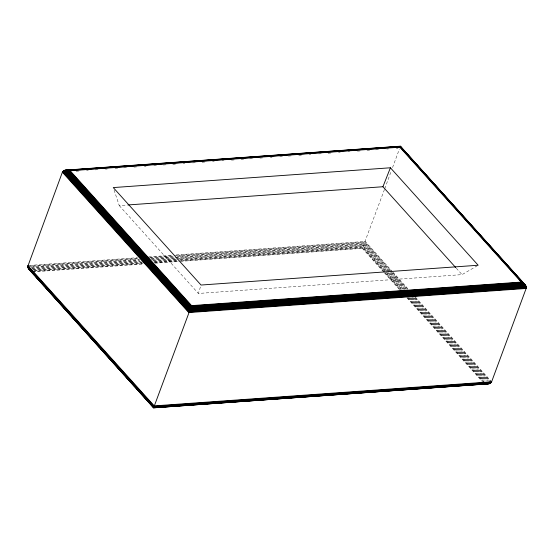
<?xml version="1.0" encoding="UTF-8"?>
<svg xmlns="http://www.w3.org/2000/svg" width="554" height="554" viewBox="0 0 554 554"><rect width="100%" height="100%" fill="white"/><g stroke="black" fill="none" stroke-linecap="round" stroke-linejoin="round"><path stroke-width="0.42" stroke-dasharray="2.77 2.08" d="M477.43 265.664L462.064 274.618L198.374 293.461L201.026 285.04M384.448 189.489L362.399 248.372L179.434 261.446M384.746 188.679L391.353 170.826M392.551 167.578L399.455 148.915M76.189 171.221L78.779 171.034M86.549 170.48L88.273 170.355M95.17 169.863L97.76 169.676M105.53 169.122L107.254 168.998M115.017 168.444L117.607 168.264M123.646 167.827L127.101 167.585M133.999 167.086L136.589 166.906M144.359 166.352L146.083 166.228M153.846 165.674L156.436 165.487M163.34 164.995L165.93 164.808M172.827 164.316L175.417 164.129M183.18 163.575L184.911 163.451M192.674 162.897L195.264 162.71M202.168 162.218L204.751 162.031M212.521 161.477L214.246 161.352M222.009 160.798L223.74 160.681M231.503 160.12L234.093 159.94M240.997 159.441L243.58 159.261M249.625 158.825L253.074 158.583M259.978 158.091L262.561 157.904M270.331 157.35L272.056 157.225M279.818 156.671L282.408 156.484M288.447 156.055L291.903 155.806M298.807 155.314L301.39 155.127M309.16 154.573L310.884 154.448M318.647 153.894L321.237 153.714M328.141 153.216L330.731 153.036M338.494 152.475L340.218 152.357M347.988 151.803L349.712 151.678M357.475 151.124L360.065 150.937M366.97 150.446L369.56 150.259M375.598 149.829L379.047 149.58M386.817 149.026L388.541 148.901M396.304 148.347L398.028 148.223M114.082 190.036L119.242 205.576L126.991 205.022M29.584 265.414L137.44 257.707M148.659 256.911L172.82 255.179M176.269 254.937L365.231 241.433L392.357 271.557M27.728 266.072L138.147 258.185M149.365 257.381L173.52 255.657M174.378 255.595L365.031 241.973L408 289.694M28.566 266.578L138.922 258.69M150.127 257.894L173.409 256.225M176.858 255.983L364.809 242.555L407.121 289.541M31.232 266.98L138.902 259.293M150.958 258.427L174.212 256.765M177.661 256.523L364.574 243.164L406.186 289.382M31.433 267.582L140.093 259.819M151.304 259.023L174.593 257.354M175.452 257.291L364.324 243.802L389.697 271.979M31.737 268.191L139.636 260.484M151.72 259.618L175.022 257.949M175.888 257.894L364.061 244.446L404.655 289.527M32.125 268.787L139.816 261.093M152.738 260.172L175.133 258.573M178.582 258.323L363.798 245.09L403.721 289.423M32.624 269.369L141.208 261.613M153.271 260.747L175.68 259.147M176.539 259.085L363.542 245.727L387.274 272.083M33.205 269.923L141.796 262.167M153.86 261.301L176.269 259.701M179.718 259.452L363.286 246.336L402.135 289.486M33.863 270.442L142.44 262.679M154.504 261.82L176.906 260.221M180.355 259.971L363.036 246.918L401.511 289.645M34.583 270.906L143.126 263.15M154.331 262.354L177.585 260.692M181.033 260.442L362.808 247.458L400.48 289.292M32.769 271.508L143.285 263.614M154.511 262.811L362.593 247.943L400.203 289.714M32.721 271.924L143.188 264.036M155.272 263.171L178.575 261.502M456.288 268.205L462.064 274.618M392.931 272.194L407.938 288.863M415.438 297.193L491.613 381.796M415.223 297.713L491.37 382.288M414.6 297.851L490.442 382.08M413.679 297.706L489.999 382.468M390.272 272.623L405.729 289.784M412.654 297.477L487.735 380.861M412.017 297.699L487.118 381.11M411.234 297.768L485.851 380.633M387.855 272.727L403.139 289.7M410.431 297.796L485.11 380.736M409.607 297.782L484.307 380.743M408.783 297.72L484.071 381.332M407.966 297.602L484.958 383.112M407.356 297.65L484.113 382.897M362.399 248.372L383.797 272.132M384.379 272.776L399.413 289.479M406.934 297.83L482.119 381.325M119.242 205.576L198.374 293.461"/><path stroke-width="0.83" d="M27.7 266.64L62.387 172.204C63.772 169.392 67.678 169.787 70.15 170.75L399.829 147.191L521.279 282.076C523.779 283.066 526.909 285.407 526.141 288.461L491.613 381.796L489.424 383.673L153.631 407.834L28.683 269.036L27.7 266.64L153.915 406.809L491.024 382.724M400.355 146.332L525.317 284.964L190.202 308.91L65.261 170.154L400.376 146.208L525.718 285.559L189.939 309.554L64.576 170.327L400.355 146.332L402.433 148.915M521.279 282.076L191.601 305.628L153.624 407.792L488.739 383.846M455.713 267.561L382.932 186.733L390.404 167.779L113.265 187.577L201.026 285.04L478.164 265.241L390.404 167.779M399.829 147.191L400.376 146.208M28.282 268.441L153.631 407.834L153.867 407.453L152.128 405.528M67.408 170.327L400.133 146.547L522.865 282.845L191.192 306.542L68.467 170.244M127.856 204.959L382.932 186.733M524.243 283.828L190.714 307.664L66.799 170.043M524.825 284.382L190.458 308.273L66.009 170.057M526.217 286.771L189.426 310.836L63.419 170.895M526.3 287.36L189.191 311.445L62.976 171.276M526.272 287.928L188.969 312.027L62.63 171.712M526.141 288.461L188.769 312.567L62.387 172.204M491.613 381.796L154.241 405.902L27.859 265.539M491.37 382.288L154.067 406.387L27.728 266.072M490.581 383.105L153.79 407.169L27.783 267.229M490.041 383.423L153.7 407.46L27.977 267.831M159.033 407.086L161.616 406.899M166.789 406.532L169.372 406.345M174.538 405.978L177.121 405.791M182.294 405.424L184.877 405.237M190.043 404.87L192.633 404.683M197.799 404.316L200.382 404.129M205.555 403.762L208.138 403.575M213.304 403.208L215.894 403.021M221.06 402.654L223.643 402.467M228.816 402.1L231.399 401.913M236.565 401.546L239.148 401.359M244.321 400.992L246.904 400.805M252.07 400.438L254.66 400.251M259.826 399.884L262.409 399.697M267.582 399.33L270.165 399.143M275.331 398.776L277.921 398.589M282.228 398.284L285.67 398.035M289.977 397.73L293.426 397.481M297.733 397.176L301.175 396.927M305.483 396.622L308.931 396.373M313.239 396.068L316.687 395.819M320.995 395.514L324.436 395.265M328.744 394.96L332.192 394.711M336.5 394.406L339.941 394.157M344.249 393.852L347.697 393.603M352.005 393.298L355.453 393.049M359.761 392.744L363.202 392.495M367.51 392.19L370.958 391.941M375.266 391.636L378.714 391.387M383.022 391.082L386.463 390.833M390.771 390.528L394.219 390.279M398.527 389.974L401.969 389.725M406.276 389.42L409.725 389.171M414.032 388.866L417.481 388.617M421.788 388.312L425.23 388.063M429.537 387.758L432.986 387.509M437.293 387.204L440.742 386.955M445.049 386.65L448.491 386.401M452.798 386.096L456.247 385.847M460.554 385.542L463.996 385.293M468.303 384.988L471.752 384.739M476.059 384.434L479.508 384.185M483.815 383.88L487.991 383.943M153.645 407.668L489.424 383.673M400.244 146.332L523.585 283.316L190.964 307.082L67.623 170.106M404.164 150.84L418.028 166.228M419.177 167.516L432.466 182.266M434.772 184.828L443.435 194.454M444.592 195.735L446.898 198.297M448.74 200.34L457.874 210.485M459.605 212.411L461.918 214.973M462.583 215.714L472.887 227.161M474.619 229.086L476.357 231.011M477.001 231.724L487.326 243.199M489.639 245.761L498.337 255.422M499.452 256.668L501.799 259.265M504.652 262.437L512.755 271.439M514.472 273.344L516.792 275.92M519.091 278.475L526.023 286.169L189.676 310.198L63.959 170.577M408.845 156.422L411.193 159.026M424.454 173.755L425.638 175.071M434.89 185.348L436.621 187.273M449.315 201.372L451.074 203.318M464.349 218.061L465.526 219.37M474.771 229.64L476.502 231.565M479.383 234.757L480.54 236.046M489.21 245.678L490.955 247.61M504.244 262.367L505.975 264.3M514.652 273.932L516.39 275.857M519.278 279.064L520.435 280.352M70.15 170.75L191.601 305.628M32.873 273.087L34.611 275.013M36.924 277.582L41.557 282.727M47.346 289.16L49.659 291.729M51.397 293.655L54.292 296.875M58.343 301.376L59.5 302.657M61.819 305.233L67.027 311.016M72.816 317.449L74.555 319.374M76.293 321.306L79.762 325.163M87.29 333.522L89.603 336.091M90.766 337.379L93.079 339.948M98.287 345.738L99.45 347.019M101.763 349.595L105.814 354.096M112.185 361.166L114.498 363.736M116.236 365.668L118.549 368.237M123.182 373.382L124.338 374.67M126.658 377.239L129.553 380.453M137.655 389.455L139.968 392.024M141.125 393.312L144.601 397.17M148.652 401.671L149.809 402.959M34.466 275.186L28.683 269.036M35.629 276.474L44.313 286.12M46.051 288.052L59.368 302.837M60.525 304.125L70.372 315.06M71.528 316.348L84.27 330.496M86.002 332.421L99.325 347.213M100.482 348.501L109.166 358.147M110.904 360.072L124.221 374.864M125.377 376.152L134.643 386.443M136.381 388.375L149.698 403.16M150.861 404.448L153.756 407.668M399.995 146.831L69.312 170.459L191.407 306.057L522.09 282.429L399.995 146.831"/></g></svg>
